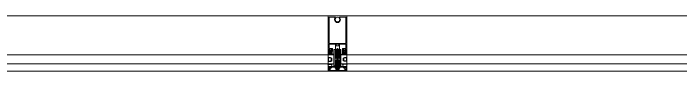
# Model space of a CAD drawing. Header units: metres. Extents: x 22.6 to 101.3, y 9.4 to 67.4.
# Drawn here: x 64.013 to 65.827, y 14.997 to 15.147 of the extents above; entities that cross this region are included whole.
import ezdxf

# ---------------------------------------------------------------- set-up
doc = ezdxf.new("R2010")
doc.units = ezdxf.units.M
doc.linetypes.add('ECG_Line-Ptrn-Sold', pattern=[9144.001, 9144, -0.001])
doc.layers.add('00', color=252, linetype='Continuous')
for name, color, linetype, lineweight in [('A-ELEV', 1, 'ECG_Line-Ptrn-Sold', 9), ('A-HATCH', 1, 'Continuous', 9), ('A-WIN', 4, 'ECG_Line-Ptrn-Sold', 5)]:
    doc.layers.add(name, color=color, linetype=linetype, lineweight=lineweight)

# ---------------------------------------------------------------- blocks, each defined once
blk = doc.blocks.new('Rectangular Mullion - ECG-LEFT-END-MULION-DETAIL-3430817-GROUND FLOOR PLAN')
at = {"layer": 'A-ELEV'}
for p, q in [((60.7988, 61.8973), (61.7488, 61.8973)), ((60.7988, 61.8533), (60.7988, 61.8773)), ((60.7988, 61.8773), (61.7488, 61.8773)), ((61.7488, 61.8773), (61.7488, 61.8533)), ((61.7488, 61.8533), (60.7988, 61.8533)), ((60.7988, 61.7473), (61.7488, 61.7473))]:
    blk.add_line(p, q, dxfattribs=at)
blk = doc.blocks.new('Rectangular Mullion - ECG-MID-MULION-PROFIL-1987640-GROUND FLOOR PLAN')
at = {"layer": 'A-HATCH'}
for p, q in [((-0.0248, 0.0186), (-0.0265, 0.0134)), ((-0.025, 0.019), (-0.025, 0.031)), ((-0.0241, 0.019), (-0.025, 0.019)), ((-0.0216, 0.019), (-0.0248, 0.019)), ((-0.0235, 0.0225), (-0.0241, 0.019)), ((0, 0.032), (-0.024, 0.032)), ((-0.0233, 0.0224), (-0.0239, 0.019)), ((-0.0239, 0.019), (-0.0222, 0.019)), ((-0.0235, 0.03), (-0.0235, 0.0245)), ((-0.023, 0.0305), (0, 0.0305)), ((-0.0214, 0.028), (-0.0227, 0.0244)), ((-0.0224, 0.021), (-0.0214, 0.022)), ((-0.0224, 0.02), (-0.0224, 0.021)), ((-0.0216, 0.0213), (-0.0222, 0.0207)), ((-0.0216, 0.0203), (-0.0216, 0.019)), ((-0.0202, 0.028), (-0.0214, 0.028)), ((-0.0214, 0.022), (-0.0194, 0.022)), ((-0.0197, 0.0216), (-0.0209, 0.0216)), ((-0.0208, 0.0205), (-0.0208, 0.0185)), ((-0.0194, 0.0236), (-0.0204, 0.0264)), ((-0.0197, 0.0266), (-0.0202, 0.028)), ((-0.0198, 0.0185), (-0.0198, 0.0205)), ((-0.0182, 0.0236), (-0.0194, 0.0236)), ((-0.0194, 0.022), (-0.0184, 0.021)), ((-0.0184, 0.0207), (-0.019, 0.0213)), ((-0.019, 0.019), (-0.019, 0.0203)), ((-0.0158, 0.019), (-0.019, 0.019)), ((0, 0.019), (-0.0186, 0.019)), ((-0.0184, 0.021), (-0.0184, 0.02)), ((-0.0164, 0.0219), (-0.0182, 0.0236)), ((-0.0064, 0.022), (-0.0164, 0.021)), ((-0.0164, 0.021), (-0.0164, 0.0219)), ((-0.0141, 0.0134), (-0.0158, 0.0186)), ((0, 0.022), (-0.0064, 0.022)), ((-0.0063, 0.0223), (-0.0063, 0.0235)), ((-0.0063, 0.0235), (0.0063, 0.0235)), ((0.0063, 0.0223), (-0.0063, 0.0223)), ((-0.003, 0.0183), (-0.0055, 0.0178)), ((-0.0051, 0.0235), (-0.0051, 0.0246)), ((-0.0051, 0.0246), (0.0051, 0.0246)), ((0.0051, 0.0235), (-0.0051, 0.0235)), ((-0.0046, 0.0275), (-0.0046, 0.0246)), ((0.0034, 0.0277), (-0.0034, 0.0277)), ((-0.003, 0.0174), (-0.003, 0.0183)), ((-0.0028, 0.0177), (0.0003, 0.0188)), ((-0.0023, 0.0181), (-0.0007, 0.0188)), ((-0.0007, 0.0188), (-0.0023, 0.0181)), ((-0.0022, 0.0275), (-0.0022, 0.0246)), ((-0.0022, 0.0223), (0.0022, 0.0223)), ((-0.0022, 0.0188), (-0.0022, 0.0223)), ((-0.0022, 0.0188), (-0.0007, 0.0188)), ((0.0022, 0.0188), (-0.0022, 0.0188)), ((-0.0021, 0.0173), (0.0012, 0.0188)), ((0.0012, 0.0188), (-0.0021, 0.0173)), ((-0.0007, 0.0188), (0.0003, 0.0188)), ((0.024, 0.032), (0, 0.032)), ((0, 0.0305), (0.023, 0.0305)), ((0.0064, 0.022), (0, 0.022)), ((0.0186, 0.019), (0, 0.019)), ((0.0003, 0.0188), (0.0012, 0.0188)), ((0.0012, 0.0188), (0.0022, 0.0188)), ((0.0022, 0.0275), (0.0022, 0.0246)), ((0.0022, 0.0223), (0.0022, 0.0188)), ((0.0032, 0.0174), (0.0032, 0.0183)), ((0.0032, 0.0183), (0.0057, 0.0178)), ((0.0046, 0.0275), (0.0046, 0.0246)), ((0.0051, 0.0246), (0.0051, 0.0235)), ((0.0063, 0.0235), (0.0063, 0.0223)), ((0.0164, 0.021), (0.0064, 0.022)), ((0.0141, 0.0132), (0.0158, 0.0186)), ((0.0158, 0.019), (0.019, 0.019)), ((0.0182, 0.0236), (0.0164, 0.0219)), ((0.0164, 0.0219), (0.0164, 0.021)), ((0.0194, 0.0236), (0.0182, 0.0236)), ((0.0194, 0.022), (0.0184, 0.021)), ((0.0184, 0.0207), (0.019, 0.0213)), ((0.0184, 0.021), (0.0184, 0.02)), ((0.019, 0.019), (0.019, 0.0203)), ((0.0204, 0.0264), (0.0194, 0.0236)), ((0.0214, 0.022), (0.0194, 0.022)), ((0.0202, 0.028), (0.0197, 0.0266)), ((0.0197, 0.0216), (0.0209, 0.0216)), ((0.0198, 0.0185), (0.0198, 0.0205)), ((0.0214, 0.028), (0.0202, 0.028)), ((0.0208, 0.0205), (0.0208, 0.0185)), ((0.0227, 0.0244), (0.0214, 0.028)), ((0.0224, 0.021), (0.0214, 0.022)), ((0.0216, 0.0213), (0.0222, 0.0207)), ((0.0216, 0.0203), (0.0216, 0.019)), ((0.0216, 0.019), (0.0248, 0.019)), ((0.0239, 0.019), (0.0222, 0.019)), ((0.0224, 0.02), (0.0224, 0.021)), ((0.0233, 0.0224), (0.0239, 0.019)), ((0.0235, 0.03), (0.0235, 0.0245)), ((0.0235, 0.0225), (0.0241, 0.019)), ((0.0241, 0.019), (0.025, 0.019)), ((0.0248, 0.0186), (0.0265, 0.0132)), ((0.025, 0.019), (0.025, 0.031)), ((-0.0259, 0.0131), (-0.0242, 0.0145)), ((-0.0185, 0.0056), (-0.0242, 0.0056)), ((-0.0242, -0.0038), (-0.0242, 0.0056)), ((-0.0233, 0.0039), (-0.0242, 0.0039)), ((-0.0242, 0.0039), (-0.0242, -0.0038)), ((-0.0236, 0.0144), (-0.0233, 0.0131)), ((-0.0233, 0.0047), (-0.0233, 0.0039)), ((-0.019, 0.0047), (-0.0233, 0.0047)), ((-0.0233, 0.0047), (-0.019, 0.0047)), ((-0.0227, 0.0131), (-0.0224, 0.0144)), ((-0.0218, 0.0144), (-0.0214, 0.0131)), ((-0.0209, 0.0131), (-0.0205, 0.0144)), ((-0.0201, 0.0144), (-0.0197, 0.0131)), ((-0.0192, 0.0131), (-0.0188, 0.0144)), ((-0.017, 0.0035), (-0.019, 0.0047)), ((-0.019, 0.0047), (-0.017, 0.0035)), ((-0.0152, 0.0036), (-0.0185, 0.0056)), ((-0.0182, 0.0144), (-0.0179, 0.0131)), ((-0.0173, 0.0131), (-0.017, 0.0144)), ((-0.017, -0.0034), (-0.017, 0.0035)), ((-0.017, 0.0035), (-0.017, -0.0034)), ((-0.0164, 0.0145), (-0.0147, 0.0131)), ((-0.0152, -0.0032), (-0.0152, 0.0036)), ((-0.0152, -0.0012), (-0.0152, 0.0013)), ((-0.0095, 0.0175), (-0.0095, -0.0266)), ((-0.006, 0.0175), (-0.0095, 0.0175)), ((-0.006, -0.0266), (-0.006, 0.0175)), ((-0.0055, 0.0178), (-0.0055, 0.0117)), ((-0.0037, 0.0117), (-0.0055, 0.0077)), ((-0.0055, 0.0117), (-0.0037, 0.0117)), ((-0.0055, 0.0077), (-0.0055, 0.0034)), ((-0.0055, 0.0034), (-0.0034, 0.0024)), ((-0.0048, 0.0167), (-0.003, 0.0174)), ((-0.0048, 0.0127), (-0.0048, 0.0167)), ((-0.003, 0.0122), (-0.0048, 0.0127)), ((-0.0047, 0.0069), (-0.003, 0.0105)), ((-0.0047, 0.0041), (-0.0047, 0.0069)), ((-0.0034, 0.0035), (-0.0047, 0.0041)), ((-0.0034, 0.0024), (-0.0034, 0.0035)), ((-0.003, 0.0105), (-0.003, 0.0122)), ((0.0028, 0.0175), (-0.0028, 0.0155)), ((0.0028, 0.0154), (-0.0028, 0.0134)), ((0.0028, 0.0132), (-0.0028, 0.0112)), ((0.0028, 0.011), (-0.0028, 0.009)), ((0.0028, 0.0096), (-0.0028, 0.0076)), ((0.0028, 0.0074), (-0.0028, 0.0054)), ((0.0028, 0.0053), (-0.0028, 0.0033)), ((0.0028, 0.0031), (-0.0028, 0.0011)), ((0.0028, 0.0007), (-0.0027, -0.0012)), ((0.0023, 0.018), (-0.0023, 0.0159)), ((-0.0023, 0.0159), (0.0023, 0.018)), ((0.0023, 0.0158), (-0.0023, 0.0138)), ((-0.0023, 0.0138), (0.0023, 0.0158)), ((0.0023, 0.0136), (-0.0023, 0.0116)), ((-0.0023, 0.0116), (0.0023, 0.0136)), ((0.0023, 0.0115), (-0.0023, 0.0094)), ((-0.0023, 0.0094), (0.0023, 0.0115)), ((0.0023, 0.0101), (-0.0023, 0.008)), ((-0.0023, 0.008), (0.0023, 0.0101)), ((0.0023, 0.0079), (-0.0023, 0.0058)), ((-0.0023, 0.0058), (0.0023, 0.0079)), ((0.0023, 0.0057), (-0.0023, 0.0036)), ((-0.0023, 0.0036), (0.0023, 0.0057)), ((0.0023, 0.0035), (-0.0023, 0.0015)), ((-0.0023, 0.0015), (0.0023, 0.0035)), ((0.0023, 0.0012), (-0.0023, -0.0009)), ((-0.0023, -0.0009), (0.0023, 0.0012)), ((0.0022, 0.0171), (-0.0022, 0.0151)), ((-0.0022, 0.0151), (0.0019, 0.017)), ((0.0022, 0.0149), (-0.0022, 0.0129)), ((-0.0022, 0.0129), (0.0019, 0.0148)), ((0.0022, 0.0128), (-0.0022, 0.0107)), ((-0.0022, 0.0107), (0.0019, 0.0126)), ((0.0022, 0.0106), (-0.0022, 0.0086)), ((-0.0022, 0.0086), (0.0019, 0.0105)), ((0.0022, 0.0092), (-0.0022, 0.0072)), ((-0.0022, 0.0072), (0.0019, 0.009)), ((0.0022, 0.007), (-0.0022, 0.005)), ((-0.0022, 0.005), (0.0019, 0.0069)), ((0.0022, 0.0048), (-0.0022, 0.0028)), ((-0.0022, 0.0028), (0.0019, 0.0047)), ((0.0022, 0.0027), (-0.0022, 0.0006)), ((-0.0022, 0.0006), (0.0019, 0.0025)), ((0.0022, 0.0003), (-0.0022, -0.0017)), ((-0.0022, -0.0017), (0.0019, 0.0002)), ((0.005, 0.0167), (0.0032, 0.0174)), ((0.0032, 0.0122), (0.005, 0.0127)), ((0.0032, 0.0105), (0.0032, 0.0122)), ((0.0048, 0.0069), (0.0032, 0.0105)), ((0.0036, 0.0035), (0.0048, 0.0041)), ((0.0036, 0.0024), (0.0036, 0.0035)), ((0.0057, 0.0034), (0.0036, 0.0024)), ((0.0038, 0.0117), (0.0057, 0.0077)), ((0.0057, 0.0117), (0.0038, 0.0117)), ((0.0048, 0.0041), (0.0048, 0.0069)), ((0.005, 0.0127), (0.005, 0.0167)), ((0.0057, 0.0178), (0.0057, 0.0117)), ((0.0057, 0.0077), (0.0057, 0.0034)), ((0.006, 0.0175), (0.0095, 0.0175)), ((0.006, -0.0266), (0.006, 0.0175)), ((0.0095, 0.0175), (0.0095, -0.0266)), ((0.0164, 0.0143), (0.0147, 0.0129)), ((0.0152, 0.0031), (0.0185, 0.0052)), ((0.0152, -0.0029), (0.0152, 0.0031)), ((0.0173, 0.0129), (0.017, 0.0142)), ((0.019, 0.0043), (0.017, 0.0031)), ((0.019, 0.0043), (0.017, 0.0031)), ((0.017, 0.0031), (0.017, -0.0031)), ((0.017, 0.0031), (0.017, -0.0031)), ((0.0182, 0.0142), (0.0179, 0.0129)), ((0.0185, 0.0052), (0.0242, 0.0052)), ((0.0192, 0.0129), (0.0188, 0.0142)), ((0.0233, 0.0043), (0.019, 0.0043)), ((0.0233, 0.0043), (0.019, 0.0043)), ((0.0201, 0.0142), (0.0197, 0.0129)), ((0.0209, 0.0129), (0.0205, 0.0142)), ((0.0218, 0.0142), (0.0214, 0.0129)), ((0.0227, 0.0129), (0.0224, 0.0142)), ((0.0236, 0.0142), (0.0233, 0.0129)), ((0.0233, 0.0035), (0.0233, 0.0043)), ((0.0242, 0.0035), (0.0233, 0.0035)), ((0.0259, 0.0129), (0.0242, 0.0143)), ((0.0242, -0.0035), (0.0242, 0.0052)), ((0.0242, -0.0035), (0.0242, 0.0035)), ((-0.0255, -0.013), (-0.0262, -0.0138)), ((-0.0246, -0.0143), (-0.0259, -0.0129)), ((-0.0239, -0.0136), (-0.0246, -0.0143)), ((-0.0242, -0.0038), (-0.0233, -0.0038)), ((-0.0242, -0.0038), (-0.0242, -0.0054)), ((-0.0233, -0.0038), (-0.0242, -0.0038)), ((-0.0242, -0.0054), (-0.0188, -0.0054)), ((-0.0235, -0.0154), (-0.0227, -0.0146)), ((-0.0211, -0.0152), (-0.0235, -0.0176)), ((-0.0235, -0.0154), (-0.0219, -0.017)), ((-0.0235, -0.0214), (-0.0235, -0.0154)), ((-0.0235, -0.0176), (-0.0226, -0.0184)), ((-0.0233, -0.0038), (-0.0233, -0.0046)), ((-0.0233, -0.0046), (-0.0233, -0.0038)), ((-0.0233, -0.0046), (-0.019, -0.0046)), ((-0.019, -0.0046), (-0.0233, -0.0046)), ((-0.0226, -0.0197), (-0.0226, -0.0172)), ((-0.0224, -0.017), (-0.0199, -0.017)), ((-0.0223, -0.0152), (-0.0204, -0.0152)), ((-0.0209, -0.0152), (-0.0179, -0.0183)), ((-0.0179, -0.0142), (-0.0207, -0.017)), ((-0.0175, -0.017), (-0.02, -0.0145)), ((-0.0168, -0.0152), (-0.0197, -0.0181)), ((-0.0197, -0.0172), (-0.0197, -0.0197)), ((-0.019, -0.0046), (-0.017, -0.0034)), ((-0.017, -0.0034), (-0.019, -0.0046)), ((-0.0188, -0.0054), (-0.0152, -0.0032)), ((-0.0171, -0.0152), (-0.0183, -0.014)), ((-0.0179, -0.0172), (-0.0179, -0.0197)), ((-0.0151, -0.017), (-0.0175, -0.017)), ((-0.0171, -0.0152), (-0.0154, -0.017)), ((-0.0153, -0.0152), (-0.0171, -0.0152)), ((-0.0125, -0.0131), (-0.0163, -0.017)), ((-0.0151, -0.015), (-0.014, -0.0161)), ((-0.014, -0.0169), (-0.0149, -0.0177)), ((-0.0149, -0.0197), (-0.0149, -0.0172)), ((-0.0149, -0.0174), (-0.014, -0.0183)), ((-0.014, -0.0139), (-0.0133, -0.0146)), ((-0.014, -0.0152), (-0.014, -0.0214)), ((-0.0119, -0.0139), (-0.0125, -0.0131)), ((-0.0041, -0.0033), (-0.0055, -0.0033)), ((-0.0055, -0.0033), (-0.0039, -0.0033)), ((-0.0055, -0.041), (-0.0055, -0.0033)), ((-0.0039, -0.0033), (-0.0029, -0.0043)), ((0.0028, -0.0036), (-0.0029, -0.0057)), ((-0.0029, -0.0043), (-0.0029, -0.0265)), ((0.0028, -0.0071), (-0.0029, -0.0091)), ((0.0028, -0.0093), (-0.0029, -0.0113)), ((0.0028, -0.0115), (-0.0029, -0.0135)), ((0.0028, -0.0136), (-0.0029, -0.0157)), ((0.0028, -0.0158), (-0.0029, -0.0178)), ((0.0028, -0.018), (-0.0029, -0.02)), ((0.0027, -0.0015), (-0.0028, -0.0035)), ((0.0023, -0.001), (-0.0023, -0.0031)), ((-0.0023, -0.0031), (0.0023, -0.001)), ((0.0023, -0.0032), (-0.0023, -0.0052)), ((-0.0023, -0.0052), (0.0023, -0.0032)), ((-0.0023, -0.0074), (0.0022, -0.0054)), ((0.0023, -0.0054), (-0.0023, -0.0074)), ((0.0023, -0.0067), (-0.0023, -0.0087)), ((-0.0023, -0.0087), (0.0023, -0.0067)), ((0.0023, -0.0088), (-0.0023, -0.0109)), ((-0.0023, -0.0109), (0.0023, -0.0088)), ((0.0023, -0.011), (-0.0023, -0.0131)), ((-0.0023, -0.0131), (0.0023, -0.011)), ((0.0023, -0.0132), (-0.0023, -0.0152)), ((-0.0023, -0.0152), (0.0023, -0.0132)), ((0.0023, -0.0154), (-0.0023, -0.0174)), ((-0.0023, -0.0174), (0.0023, -0.0154)), ((0.0023, -0.0175), (-0.0023, -0.0196)), ((-0.0023, -0.0196), (0.0023, -0.0175)), ((0.0022, -0.0019), (-0.0022, -0.0039)), ((-0.0022, -0.0039), (0.0019, -0.002)), ((0.0022, -0.0041), (-0.0022, -0.0061)), ((-0.0022, -0.0061), (0.0019, -0.0042)), ((0.0022, -0.0054), (-0.0022, -0.0074)), ((-0.0022, -0.0074), (0.0019, -0.0055)), ((0.0022, -0.0075), (-0.0022, -0.0096)), ((-0.0022, -0.0096), (0.0019, -0.0077)), ((0.0022, -0.0097), (-0.0022, -0.0117)), ((-0.0022, -0.0117), (0.0019, -0.0098)), ((0.0022, -0.0119), (-0.0022, -0.0139)), ((-0.0022, -0.0139), (0.0019, -0.012)), ((0.0022, -0.0141), (-0.0022, -0.0161)), ((-0.0022, -0.0161), (0.0019, -0.0142)), ((0.0022, -0.0162), (-0.0022, -0.0183)), ((-0.0022, -0.0183), (0.0019, -0.0164)), ((0.003, -0.0041), (0.0039, -0.0033)), ((0.003, -0.0265), (0.003, -0.0041)), ((0.0039, -0.0033), (0.0055, -0.0033)), ((0.0049, -0.0033), (0.0039, -0.0033)), ((0.0039, -0.0033), (0.0055, -0.0033)), ((0.0055, -0.0033), (0.0055, -0.041)), ((0.0119, -0.0138), (0.0125, -0.0131)), ((0.0125, -0.0131), (0.0163, -0.0169)), ((0.014, -0.0138), (0.0133, -0.0145)), ((0.0151, -0.0149), (0.014, -0.016)), ((0.014, -0.0213), (0.014, -0.0151)), ((0.014, -0.0168), (0.0149, -0.0176)), ((0.0149, -0.0173), (0.014, -0.0182)), ((0.0149, -0.0199), (0.0149, -0.0169)), ((0.0149, -0.0169), (0.0179, -0.0169)), ((0.0188, -0.0052), (0.0152, -0.0029)), ((0.0153, -0.0151), (0.0171, -0.0151)), ((0.0171, -0.0151), (0.0154, -0.0169)), ((0.0168, -0.0151), (0.0197, -0.0181)), ((0.017, -0.0031), (0.019, -0.0043)), ((0.017, -0.0031), (0.019, -0.0043)), ((0.0171, -0.0151), (0.0183, -0.0139)), ((0.02, -0.0144), (0.0175, -0.0169)), ((0.0179, -0.0141), (0.0207, -0.0169)), ((0.0209, -0.0151), (0.0179, -0.0182)), ((0.0179, -0.0169), (0.0179, -0.0199)), ((0.0242, -0.0052), (0.0188, -0.0052)), ((0.019, -0.0043), (0.0233, -0.0043)), ((0.019, -0.0043), (0.0233, -0.0043)), ((0.0197, -0.0169), (0.0197, -0.0199)), ((0.0226, -0.0169), (0.0197, -0.0169)), ((0.0223, -0.0151), (0.0204, -0.0151)), ((0.0211, -0.0151), (0.0235, -0.0175)), ((0.0235, -0.0153), (0.0219, -0.0169)), ((0.0226, -0.0199), (0.0226, -0.0169)), ((0.0235, -0.0175), (0.0226, -0.0183)), ((0.0227, -0.0145), (0.0235, -0.0153)), ((0.0233, -0.0035), (0.0242, -0.0035)), ((0.0233, -0.0043), (0.0233, -0.0035)), ((0.0233, -0.0035), (0.0242, -0.0035)), ((0.0233, -0.0043), (0.0233, -0.0035)), ((0.0235, -0.0153), (0.0235, -0.0213)), ((0.0239, -0.0136), (0.0246, -0.0142)), ((0.0242, -0.0035), (0.0242, -0.0052)), ((0.0246, -0.0142), (0.0259, -0.0129)), ((0.0255, -0.0129), (0.0262, -0.0137)), ((-0.025, -0.0214), (-0.0227, -0.0214)), ((-0.025, -0.118), (-0.025, -0.0214)), ((-0.0226, -0.0184), (-0.0235, -0.0192)), ((-0.0235, -0.0192), (-0.0201, -0.0226)), ((-0.022, -0.0199), (-0.0235, -0.0214)), ((-0.022, -0.0214), (-0.0235, -0.0214)), ((-0.0235, -0.0226), (-0.0235, -0.0264)), ((-0.022, -0.0226), (-0.0235, -0.0226)), ((-0.0235, -0.0264), (-0.0212, -0.0264)), ((-0.0228, -0.0226), (-0.022, -0.0226)), ((-0.022, -0.0243), (-0.0228, -0.0226)), ((-0.0227, -0.0214), (-0.022, -0.0221)), ((-0.0225, -0.0226), (-0.0208, -0.0243)), ((-0.0225, -0.0299), (-0.0225, -0.041)), ((-0.0145, -0.0299), (-0.0225, -0.0299)), ((-0.0199, -0.0199), (-0.0224, -0.0199)), ((-0.022, -0.0221), (-0.0199, -0.0199)), ((-0.022, -0.0226), (-0.022, -0.0214)), ((-0.0194, -0.0243), (-0.022, -0.0243)), ((-0.0201, -0.0226), (-0.0218, -0.0243)), ((-0.0212, -0.0264), (-0.0212, -0.0279)), ((-0.0212, -0.0279), (-0.0172, -0.0279)), ((-0.0205, -0.0199), (-0.0191, -0.0214)), ((-0.0197, -0.0186), (-0.0165, -0.0218)), ((-0.0197, -0.0231), (-0.0186, -0.0243)), ((-0.0185, -0.0231), (-0.0196, -0.0243)), ((-0.0165, -0.0243), (-0.0194, -0.0243)), ((-0.0191, -0.0214), (-0.0177, -0.0199)), ((-0.0177, -0.0199), (-0.0151, -0.0199)), ((-0.0176, -0.0231), (-0.0165, -0.0242)), ((-0.0155, -0.0199), (-0.0174, -0.0218)), ((-0.0158, -0.0226), (-0.0174, -0.0243)), ((-0.0172, -0.0264), (-0.015, -0.0264)), ((-0.0172, -0.0279), (-0.0172, -0.0264)), ((-0.0165, -0.0221), (-0.0158, -0.0214)), ((-0.0165, -0.0214), (-0.0165, -0.0226)), ((-0.014, -0.0214), (-0.0165, -0.0214)), ((-0.015, -0.0226), (-0.0165, -0.0226)), ((-0.0157, -0.0226), (-0.0165, -0.0243)), ((-0.0165, -0.0226), (-0.0158, -0.0226)), ((-0.0148, -0.0214), (-0.0162, -0.0199)), ((-0.0158, -0.0214), (-0.0135, -0.0214)), ((-0.015, -0.0264), (-0.015, -0.0226)), ((-0.014, -0.0185), (-0.0149, -0.0194)), ((-0.0149, -0.019), (-0.014, -0.0199)), ((-0.014, -0.0207), (-0.0148, -0.0214)), ((-0.0135, -0.0214), (-0.0135, -0.0289)), ((-0.0095, -0.0266), (-0.006, -0.0266)), ((-0.0029, -0.0265), (0.0001, -0.0295)), ((0.0022, -0.0184), (-0.0022, -0.0204)), ((-0.0022, -0.0204), (0.0018, -0.0186)), ((-0.0019, -0.0216), (0.0023, -0.0197)), ((0.0023, -0.0197), (-0.0019, -0.0216)), ((-0.0018, -0.0218), (-0.0018, -0.0249)), ((-0.0018, -0.0249), (0.0001, -0.0265)), ((0.0028, -0.0202), (-0.0016, -0.0218)), ((-0.0016, -0.0218), (-0.0003, -0.0218)), ((-0.0003, -0.0218), (0.0022, -0.0206)), ((-0.0003, -0.0218), (0.0019, -0.0207)), ((0.0019, -0.0218), (-0.0003, -0.0218)), ((0.0001, -0.0265), (0.0019, -0.0249)), ((0.0001, -0.0295), (0.003, -0.0265)), ((0.0019, -0.0249), (0.0019, -0.0218)), ((0.0095, -0.0266), (0.006, -0.0266)), ((0.0135, -0.0213), (0.0158, -0.0213)), ((0.0135, -0.0288), (0.0135, -0.0213)), ((0.014, -0.0184), (0.0149, -0.0193)), ((0.0149, -0.0189), (0.014, -0.0198)), ((0.014, -0.0206), (0.0148, -0.0213)), ((0.0165, -0.0213), (0.014, -0.0213)), ((0.0225, -0.0298), (0.0145, -0.0298)), ((0.0148, -0.0213), (0.0162, -0.0199)), ((0.0179, -0.0199), (0.0149, -0.0199)), ((0.015, -0.0225), (0.015, -0.0263)), ((0.0165, -0.0225), (0.015, -0.0225)), ((0.015, -0.0263), (0.0173, -0.0263)), ((0.0155, -0.0199), (0.0174, -0.0217)), ((0.0165, -0.0242), (0.0157, -0.0225)), ((0.0158, -0.0213), (0.0165, -0.022)), ((0.0158, -0.0225), (0.0174, -0.0242)), ((0.0158, -0.0225), (0.0165, -0.0225)), ((0.0197, -0.0185), (0.0165, -0.0217)), ((0.0165, -0.0225), (0.0165, -0.0213)), ((0.0176, -0.023), (0.0165, -0.0241)), ((0.0196, -0.0242), (0.0165, -0.0242)), ((0.0173, -0.0263), (0.0173, -0.0278)), ((0.0173, -0.0278), (0.0213, -0.0278)), ((0.0177, -0.0199), (0.0191, -0.0213)), ((0.0185, -0.0231), (0.0196, -0.0242)), ((0.0197, -0.0231), (0.0186, -0.0242)), ((0.0191, -0.0213), (0.0205, -0.0199)), ((0.022, -0.0242), (0.0196, -0.0242)), ((0.0197, -0.0199), (0.0226, -0.0199)), ((0.0199, -0.0199), (0.022, -0.022)), ((0.0235, -0.0191), (0.0201, -0.0225)), ((0.0201, -0.0225), (0.0218, -0.0242)), ((0.0225, -0.0225), (0.0208, -0.0242)), ((0.0213, -0.0263), (0.0235, -0.0263)), ((0.0213, -0.0278), (0.0213, -0.0263)), ((0.022, -0.0199), (0.0235, -0.0213)), ((0.022, -0.022), (0.0227, -0.0213)), ((0.022, -0.0213), (0.022, -0.0225)), ((0.0235, -0.0213), (0.022, -0.0213)), ((0.0235, -0.0225), (0.022, -0.0225)), ((0.0228, -0.0225), (0.022, -0.0242)), ((0.022, -0.0225), (0.0228, -0.0225)), ((0.0225, -0.041), (0.0225, -0.0298)), ((0.0226, -0.0183), (0.0235, -0.0191)), ((0.0227, -0.0213), (0.025, -0.0213)), ((0.0235, -0.0263), (0.0235, -0.0225)), ((0.025, -0.0213), (0.025, -0.118)), ((-0.0225, -0.041), (-0.0055, -0.041)), ((-0.0225, -0.043), (-0.0225, -0.114)), ((0.0225, -0.043), (-0.0225, -0.043)), ((-0.0035, -0.041), (-0.0035, -0.0372)), ((0, -0.041), (-0.0035, -0.041)), ((-0.003, -0.0367), (0, -0.0367)), ((0, -0.0367), (0.003, -0.0367)), ((0.0035, -0.041), (0, -0.041)), ((0.0035, -0.0372), (0.0035, -0.041)), ((0.0055, -0.041), (0.0225, -0.041)), ((0.0225, -0.114), (0.0225, -0.043)), ((0.025, -0.118), (-0.025, -0.118)), ((-0.0225, -0.114), (-0.0053, -0.114)), ((0.0053, -0.114), (0.0225, -0.114))]:
    blk.add_line(p, q, dxfattribs=at)
blk.add_circle((0, -0.108), 0.006, dxfattribs=at)
for centre, radius, start, end in [((-0.024, 0.031), 0.001, 90, 180), ((-0.024, 0.031), 0.001, 90, 180), ((-0.023, 0.03), 0.0005, 90, 180), ((-0.0235, 0.0235), 0.001, 270.9838, 90), ((-0.0234, 0.0235), 0.0011, 275.2327, 53.27), ((-0.0209, 0.0206), 0.001, 90, 135), ((-0.0197, 0.0206), 0.001, 45, 90), ((-0.0034, 0.0241), 0.00359, 70.3614, 109.6386), ((0, 0.0157), 0.012, 79.2883, 100.7117), ((0.0034, 0.0241), 0.00359, 70.3614, 109.6386), ((0.0197, 0.0206), 0.001, 90, 135), ((0.0209, 0.0206), 0.001, 45, 90), ((0.0234, 0.0235), 0.0011, 126.73, 264.7673), ((0.0235, 0.0235), 0.001, 90, 269.0162), ((0.023, 0.03), 0.0005, 0, 90), ((0.024, 0.031), 0.001, 0, 90), ((0.024, 0.031), 0.001, 0, 90), ((-0.0268, -0.0181), 0.0044, 40.1603, 86.9533), ((-0.0266, -0.0181), 0.00517, 33.5368, 87.4446), ((-0.0188, -0.0157), 0.00171, 90, 164.9371), ((-0.0188, -0.0157), 0.00171, 15.0629, 90), ((-0.011, -0.0181), 0.00517, 90.2452, 146.4632), ((-0.0107, -0.0181), 0.0044, 93.0467, 138.4555), ((0.011, -0.018), 0.00517, 33.5368, 89.7548), ((0.0107, -0.018), 0.0044, 41.5445, 86.9533), ((0.0188, -0.0156), 0.00171, 90, 164.9371), ((0.0188, -0.0156), 0.00171, 15.0629, 90), ((0.0266, -0.018), 0.00517, 92.5554, 146.4632), ((0.0268, -0.018), 0.0044, 93.0467, 139.8397), ((-0.0145, -0.0289), 0.001, 270, 0), ((0.0044, -0.0259), 0.00439, 124.4715, 188.599), ((0.0145, -0.0288), 0.001, 180, 270), ((-0.003, -0.0372), 0.0005, 90, 180), ((0.003, -0.0372), 0.0005, 360, 90), ((0, -0.108), 0.008, 311.4096, 228.5904)]:
    blk.add_arc(centre, radius, start, end, dxfattribs=at)
blk = doc.blocks.new('Rectangular Mullion - ECG-MID-MULION-DETAIL-3048310-GROUND FLOOR PLAN')
at = {"layer": 'A-WIN'}
for p, q in [((-0.025, 0.032), (0.025, 0.032)), ((-0.025, 0.012), (-0.025, 0.032)), ((0.025, 0.032), (0.025, 0.012)), ((-0.0095, 0.012), (-0.025, 0.012)), ((-0.0095, -0.012), (-0.0095, 0.012)), ((0.025, 0.012), (0.0095, 0.012)), ((0.0095, 0.012), (0.0095, -0.012)), ((-0.025, -0.118), (-0.025, -0.012)), ((-0.025, -0.012), (-0.0095, -0.012)), ((0.0095, -0.012), (0.025, -0.012)), ((0.025, -0.012), (0.025, -0.118)), ((0.025, -0.118), (-0.025, -0.118))]:
    blk.add_line(p, q, dxfattribs=at)

msp = doc.modelspace()

# ---------------------------------------------------------------- block references
at = {"layer": '00', "color": 252, "rotation": 180}
for p in [(125.668, 76.8947), (126.668, 76.8947)]:
    msp.add_blockref('Rectangular Mullion - ECG-LEFT-END-MULION-DETAIL-3430817-GROUND FLOOR PLAN', p, dxfattribs=at)
at = {"layer": '00', "color": 252, "extrusion": (0, 0, -1), "rotation": 180}
for name in ['Rectangular Mullion - ECG-MID-MULION-PROFIL-1987640-GROUND FLOOR PLAN', 'Rectangular Mullion - ECG-MID-MULION-DETAIL-3048310-GROUND FLOOR PLAN']:
    msp.add_blockref(name, (-64.8942, 15.0293), dxfattribs=at)

doc.saveas('drawing.dxf')
